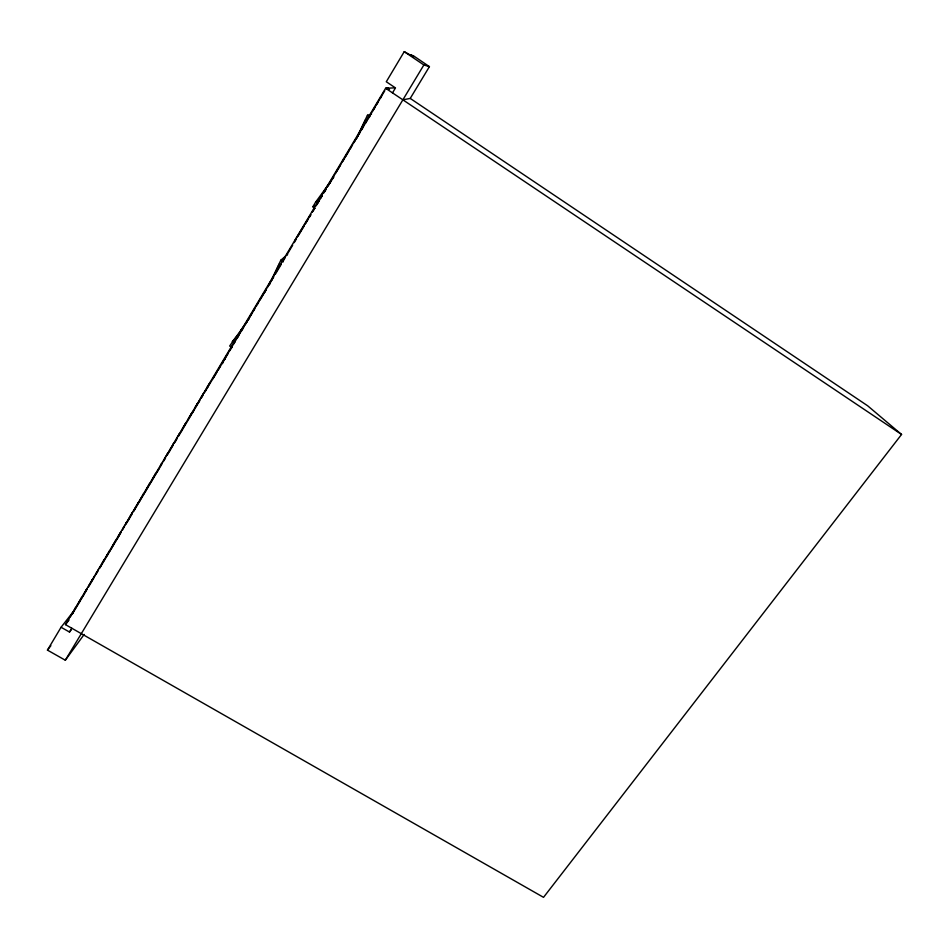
<?xml version="1.0" encoding="UTF-8"?>
<svg xmlns="http://www.w3.org/2000/svg" width="949" height="949" viewBox="0 0 949 949"><rect width="100%" height="100%" fill="white"/><g stroke="black" fill="none" stroke-linecap="round" stroke-linejoin="round"><path stroke-width="1.42" d="M107.569 554.892L106.217 556.577M110.618 549.21L111.97 547.537M112.789 545.355L115.529 540.918L114.817 541.95M113.334 545.248L111.982 546.909M116.324 539.649L117.652 538.012M118.423 535.912L121.175 531.464L120.464 532.496M119.028 535.711L117.7 537.348M129.954 516.588L132.718 512.128L132.018 513.148M130.404 516.647L129.111 518.213M144.9 491.76L146.146 490.277M147.19 487.715L149.978 483.207L149.278 484.215M150.772 481.926L152.006 480.479M152.991 477.999L155.778 473.48L155.09 474.488M156.49 472.353L157.7 470.929M159.124 468.557L157.914 469.969M165.138 457.643L167.937 453.112L167.261 454.097M165.399 458.035L164.213 459.411M168.744 451.819L169.918 450.467M174.545 442.104L175.695 440.775M176.846 438.035L179.669 433.468L178.981 434.452M180.666 431.866L181.793 430.573M183.074 427.608L185.897 423.029L185.221 424.001M183.24 428.153L183.394 427.584L182.113 429.434M189.053 417.596L191.876 413.017L191.212 413.978M189.278 418.046L189.444 417.441L188.163 419.292M192.6 411.866L192.41 412.483L193.691 410.644M194.96 407.69L197.795 403.1L197.131 404.06M198.804 401.474L198.602 402.115L199.871 400.3M201.271 397.109L204.118 392.506L203.454 393.455M201.342 397.833L201.544 397.192L200.275 399.007M204.937 391.19L204.723 391.854L205.992 390.051M207.333 386.955L210.192 382.328L209.527 383.277M207.463 387.583L207.677 386.907L206.419 388.71M287.594 254.403L280.833 260.192L269.528 284.071L270.062 283.573M271.295 280.975L279.303 264.059M355.899 139.444L367.453 115.244L371.498 114.188M356.86 137.973L365.567 119.764M222.624 363.076L222.564 363.657M222.991 362.411L223.43 361.652M84.164 634.442L65.315 660.219L47.45 650.112L61.08 627.253L72.776 612.33M402.862 99.835L410.229 98.423L429.423 66.632L413.645 55.92L410.514 54.734L413.705 56.904L404.238 51.661L386.29 81.756L395.472 87.913L392.495 92.872M249.148 318.591L229.658 346.005L232.102 347.524M315.127 208.234L312.873 206.775L315.614 202.173L333.763 177.238M410.229 98.423L867.623 405.769L901.55 434.464L543.528 897.339L65.469 624.62L385.626 88.257L394.511 87.866M109.645 551.072L106.917 555.189M125.327 524.797L126.751 522.116L126.051 523.136M160.262 466.279L161.805 463.397L161.116 464.393M72.373 613.979L86.762 589.875M88.281 587.336L94.342 577.194M95.849 574.655L98.127 570.847M99.633 568.309L120.843 532.804M122.362 530.266L124.604 526.066L123.263 528.024M126.146 523.919L132.196 513.777M133.714 511.238L161.733 464.31M163.252 461.772L165.517 457.964M167.036 455.425L173.098 445.283M174.604 442.744L176.882 438.936M178.388 436.41L199.598 400.893M201.117 398.355L203.383 394.547M204.901 392.008L232.92 345.08M234.427 342.542L240.488 332.399M242.007 329.861L244.273 326.053M245.791 323.526L251.853 313.372M253.359 310.833L255.637 307.037M257.143 304.499L266.989 288.01M268.508 285.471L270.785 281.663L269.694 282.66M310.691 214.806L294.605 240.916M312.209 212.279L314.475 208.483M315.981 205.945L322.031 195.826M323.538 193.288L325.804 189.492M327.322 186.965L340.169 165.446M341.676 162.908L343.941 159.112M345.46 156.585L351.498 146.454M353.016 143.928L355.282 140.132M356.788 137.593L362.838 127.474M364.357 124.936L366.622 121.14M368.129 118.613L380.976 97.095M382.483 94.556L384.76 90.76M213.015 378.698L216.811 372.34M218.329 369.802L220.595 365.994M222.113 363.455L228.187 353.289M229.705 350.75L231.983 346.943M233.49 344.392L235.008 341.854M237.286 338.046L238.804 335.507M241.082 331.699L243.359 327.88M244.878 325.341L247.143 321.533M248.662 318.994L254.735 308.828M256.254 306.29L258.531 302.47M260.038 299.931L266.111 289.777M267.63 287.227L269.907 283.419M271.461 280.726L273.739 276.918M275.246 274.38L281.307 264.225M282.826 261.687L285.103 257.879M286.61 255.34L292.672 245.198M294.19 242.659L296.468 238.851M297.974 236.313L304.036 226.159M305.554 223.632L307.82 219.824M309.338 217.285L310.857 214.747M313.134 210.939L314.641 208.4M316.919 204.593L319.184 200.785M320.703 198.246L322.221 195.708M324.487 191.912L326.005 189.373M328.283 185.565L330.549 181.757M332.067 179.219L333.585 176.68M335.851 172.872L341.154 163.987M342.672 161.46L348.734 151.306M350.252 148.768L352.518 144.96M354.036 142.421L360.098 132.279M361.616 129.74L363.882 125.932M365.401 123.394L371.462 113.239M372.981 110.701L375.246 106.893M376.765 104.354L378.283 101.828M380.549 98.02L382.067 95.481M264.676 292.304L266.111 289.896M61.08 627.253L69.491 632.046L71.78 628.214M65.315 660.219L423.871 64.971L429.423 66.632M224.64 359.434L225.459 358.188M224.913 359.303L225.34 358.675M83.749 594.216L87.106 588.522L86.383 589.59M80.902 598.783L81.626 597.716L78.933 602.081M83.844 594.643L82.409 596.458M78.198 603.517L79.645 601.678M75.185 608.356L75.908 607.289L72.836 612.485M78.316 603.896L76.857 605.747M72.978 612.829L71.519 614.703M103.429 561.025L104.153 559.981L101.424 564.394M97.866 570.349L98.601 569.566M100.76 566.304L99.372 568.036M97.249 571.832L95.873 573.694M92.065 580.064L92.788 579.009L89.147 585.165M95.149 575.699L93.749 577.466M127.688 520.906L129.028 518.961M108.933 551.808L109.645 550.764M146.312 489.399L147.641 487.489M143.228 494.358L143.928 493.35L140.547 499.055M137.747 503.551L138.447 502.531L134.912 508.51M139.088 501.819L140.416 499.886M133.453 511.238L134.794 509.293M152.184 479.553L153.513 477.644M175.992 439.684L177.285 437.809M173.157 444.215L173.833 443.242L170.179 449.411M325.495 188.97L330.715 181.793M239.919 332.684L232.232 341.687M69.491 632.046L71.258 629.733M47.45 650.112L50.878 645.7M65.469 624.62L69.028 620.065M241.01 329.979L243.596 327.381M312.873 206.775L314.795 205.411M315.614 202.173L317.5 200.856M280.833 260.192L283.336 261.782M367.453 115.244L369.719 116.751M388.141 88.15L389.517 89.076L387.987 88.162M386.397 88.221L387.797 89.17L386.267 88.233M385.626 88.257L901.55 434.464M404.238 51.661L423.871 64.971M70.285 616.803A32.527 1.661 -57.6 0 1 72.931 612.556M71.222 615.094A35.682 1.827 -57.6 0 1 72.326 613.327"/></g></svg>
